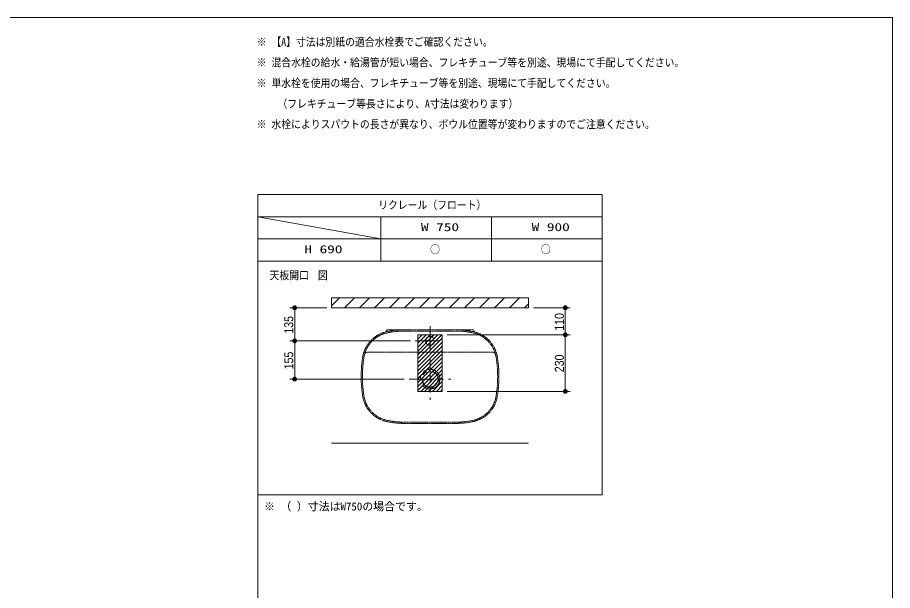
# Model space of a CAD drawing. Units: millimetres, scale not verified. Extents: x -6062 to 6062, y -3045 to 3045.
# Drawn here: x -1344 to 2212, y 440 to 2770 of the extents above; entities that cross this region are included whole.
import ezdxf
from ezdxf.enums import TextEntityAlignment as Align

# ---------------------------------------------------------------- set-up
doc = ezdxf.new("R2010")
doc.units = ezdxf.units.MM
doc.header["$LTSCALE"] = 20
doc.linetypes.add('CHAIN1', pattern=[8, 5, -1, 1, -1])
for name, color, linetype, lineweight in [('0-0_1図面枠', 7, 'Continuous', 9), ('0-2_2寸法-1', 7, 'Continuous', 9), ('0-3_0', 7, 'Continuous', 9), ('0-7_3一般', 7, 'Continuous', 9)]:
    doc.layers.add(name, color=color, linetype=linetype, lineweight=lineweight)
doc.styles.add('ＭＳ ゴシック', font='')
doc.styles.add('ＭＳ Ｐゴシック', font='')
doc.styles.get('ＭＳ ゴシック').set_extended_font_data('MS Gothic')
doc.styles.get('ＭＳ Ｐゴシック').set_extended_font_data('MS PGothic')

# ---------------------------------------------------------------- blocks, each defined once
blk = doc.blocks.new('グループ-2')
at = {"layer": '0-0_1図面枠'}
blk.add_lwpolyline([(-80000, 55400), (80000, 55400), (80000, -55400), (-80000, -55400)], close=True, dxfattribs=at)
blk = doc.blocks.new('図面枠')
at = {"layer": '0-0_1図面枠'}
blk.add_blockref('グループ-2', (0, 0), dxfattribs=at)
blk = doc.blocks.new('グループ-4')
at = {"layer": '0-0_1図面枠'}
for p, q in [((28400, 41000), (28400, -48600)), ((56400, 39200), (28400, 39200)), ((28400, 39200), (38400, 37400)), ((38400, 35600), (38400, 39200)), ((47400, 35600), (47400, 39200)), ((28400, 37400), (56400, 37400))]:
    blk.add_line(p, q, dxfattribs=at)
for points in [[(28400, 41000), (56400, 41000), (56400, 35600), (28400, 35600)], [(28400, 35600), (56400, 35600), (56400, 16600), (28400, 16600)]]:
    blk.add_lwpolyline(points, close=True, dxfattribs=at)
blk = doc.blocks.new('_Dot')
at = {"layer": '0-3_0'}
for p, q in [((-10, 0), (-20, 0)), ((9.78, 2), (-9.78, 2)), ((7.99, 6), (-7.99, 6)), ((9.16, -3.98), (-9.16, -3.98)), ((6, -7.98), (-6, -7.98))]:
    blk.add_line(p, q, dxfattribs=at)
for points in [[(10, 0), (9.92, 1.25), (9.69, 2.49), (9.3, 3.68), (8.76, 4.82), (8.09, 5.88), (7.29, 6.85), (6.37, 7.71), (5.36, 8.44), (4.26, 9.05), (3.09, 9.51), (1.87, 9.82), (0.63, 9.98), (-0.63, 9.98), (-1.87, 9.82), (-3.09, 9.51), (-4.26, 9.05), (-5.36, 8.44), (-6.37, 7.71), (-7.29, 6.85), (-8.09, 5.88), (-8.76, 4.82), (-9.3, 3.68), (-9.69, 2.49), (-9.92, 1.25), (-10, 0), (0, 0)], [(-10, 0), (-9.92, -1.25), (-9.69, -2.49), (-9.3, -3.68), (-8.76, -4.82), (-8.09, -5.88), (-7.29, -6.85), (-6.37, -7.71), (-5.36, -8.44), (-4.26, -9.05), (-3.09, -9.51), (-1.87, -9.82), (-0.63, -9.98), (0.63, -9.98), (1.87, -9.82), (3.09, -9.51), (4.26, -9.05), (5.36, -8.44), (6.37, -7.71), (7.29, -6.85), (8.09, -5.88), (8.76, -4.82), (9.3, -3.68), (9.69, -2.49), (9.92, -1.25), (10, 0), (0, 0)]]:
    blk.add_lwpolyline(points, close=True, dxfattribs=at)
blk = doc.blocks.new('グループ-67')
at = {"layer": '0-7_3一般', "linetype": 'CHAIN1'}
for p, q in [((44600, 30000), (40200, 30000)), ((44600, 29900), (40200, 29900)), ((47443.5, 28200), (37356.5, 28200)), ((40200, 22500), (44600, 22500)), ((40200, 22400), (44600, 22400))]:
    blk.add_line(p, q, dxfattribs=at)
for points in [[(38805, 29835.5), (38900, 30000), (40200, 30000)], [(45995, 29835.5), (45900, 30000), (44600, 30000)]]:
    blk.add_lwpolyline(points, dxfattribs=at)
for centre, radius, start, end in [((40200, 24000), 6000, 90, 103.25116), ((40200, 24000), 5900, 90, 103.25116), ((44600, 24000), 6000, 76.74884, 90), ((44600, 24000), 5900, 76.74884, 90), ((39397.7, 27406.8), 2500, 103.25116, 170.74039), ((39397.7, 27406.8), 2400, 103.25116, 170.74039), ((45402.3, 27406.8), 2400, 9.25961, 76.74884), ((45402.3, 27406.8), 2500, 9.25961, 76.74884), ((46800, 26200), 10000, 170.74039, 189.25961), ((46800, 26200), 9900, 170.74039, 189.25961), ((37356.5, 27900), 300, 90, 166.41711), ((47443.5, 27900), 300, 13.58289, 90), ((38000, 26200), 9900, 350.74039, 9.25961), ((38000, 26200), 10000, 350.74039, 9.25961), ((39397.7, 24993.2), 2500, 189.25961, 256.74884), ((39397.7, 24993.2), 2400, 189.25961, 256.74884), ((45402.3, 24993.2), 2400, 283.25116, 350.74039), ((45402.3, 24993.2), 2500, 283.25116, 350.74039), ((40200, 28400), 6000, 256.74884, 270), ((40200, 28400), 5900, 256.74884, 270), ((44600, 28400), 5900, 270, 283.25116), ((44600, 28400), 6000, 270, 283.25116)]:
    blk.add_arc(centre, radius, start, end, dxfattribs=at)

msp = doc.modelspace()

# ---------------------------------------------------------------- linework, layer by layer
at = {"layer": '0-2_2寸法-1'}
for p, q in [((-87.5, 1590), (-237.5, 1590)), ((-217.5, 1470.01), (-217.5, 1574.99)), ((752.5, 1590), (902.5, 1590)), ((882.5, 1495.01), (882.5, 1574.99)), ((402.5, 1480), (902.5, 1480)), ((402.5, 1480), (902.5, 1480)), ((882.5, 1265.01), (882.5, 1464.99)), ((252.5, 1455), (-237.5, 1455)), ((252.5, 1455), (-237.5, 1455)), ((-217.5, 1439.99), (-217.5, 1315.01)), ((227.5, 1300), (-237.5, 1300)), ((402.5, 1250), (902.5, 1250))]:
    msp.add_line(p, q, dxfattribs=at)
at = {"layer": '0-7_3一般'}
for p, q in [((-67.5, 1598.08), (-35.58, 1630)), ((-14.62, 1590), (25.38, 1630)), ((46.34, 1590), (86.34, 1630)), ((107.3, 1590), (147.3, 1630)), ((168.26, 1590), (208.26, 1630)), ((229.22, 1590), (269.22, 1630)), ((290.18, 1590), (330.18, 1630)), ((351.14, 1590), (391.14, 1630)), ((412.1, 1590), (452.1, 1630)), ((473.06, 1590), (513.06, 1630)), ((534.02, 1590), (574.02, 1630)), ((594.98, 1590), (634.98, 1630)), ((655.94, 1590), (695.94, 1630)), ((716.9, 1590), (732.5, 1605.6)), ((-67.5, 1590), (732.5, 1590)), ((282.5, 1478), (284.5, 1480)), ((282.5, 1462), (300.5, 1480)), ((282.5, 1446), (316.5, 1480)), ((282.5, 1430), (332.5, 1480)), ((282.5, 1414), (348.5, 1480)), ((282.5, 1398), (364.5, 1480)), ((282.5, 1382), (380.5, 1480)), ((282.5, 1366), (382.5, 1466)), ((282.5, 1350), (382.5, 1450)), ((282.5, 1334), (382.5, 1434)), ((282.5, 1318), (382.5, 1418)), ((282.5, 1302), (382.5, 1402)), ((282.5, 1286), (382.5, 1386)), ((282.5, 1270), (382.5, 1370)), ((282.5, 1254), (382.5, 1354)), ((294.5, 1250), (382.5, 1338)), ((310.5, 1250), (382.5, 1322)), ((326.5, 1250), (382.5, 1306)), ((342.5, 1250), (382.5, 1290)), ((358.5, 1250), (382.5, 1274)), ((374.5, 1250), (382.5, 1258)), ((-67.5, 1040), (732.5, 1040))]:
    msp.add_line(p, q, dxfattribs=at)
at = {"layer": '0-7_3一般', "linetype": 'CHAIN1'}
for p, q in [((332.5, 1515), (332.5, 1395)), ((272.5, 1455), (392.5, 1455)), ((332.5, 1385), (332.5, 1215)), ((247.5, 1300), (417.5, 1300))]:
    msp.add_line(p, q, dxfattribs=at)
at = {"layer": '0-7_3一般'}
for points in [[(-67.5, 1630), (732.5, 1630), (732.5, 1590), (-67.5, 1590)], [(282.5, 1480), (382.5, 1480), (382.5, 1250), (282.5, 1250)], [(282.5, 1480), (382.5, 1480), (382.5, 1250), (282.5, 1250)]]:
    msp.add_lwpolyline(points, close=True, dxfattribs=at)
at = {"layer": '0-7_3一般', "linetype": 'CHAIN1'}
for centre, radius in [((332.5, 1455), 18), ((332.5, 1300), 40), ((332.5, 1300), 32.5)]:
    msp.add_circle(centre, radius, dxfattribs=at)

# ---------------------------------------------------------------- block references
at = {"layer": '0-0_1図面枠', "xscale": 0.05, "yscale": 0.05}
for name in ['図面枠', 'グループ-4']:
    msp.add_blockref(name, (-1787.5, 0), dxfattribs=at)
at = {"layer": '0-2_2寸法-1', "xscale": 0.7503418, "yscale": 0.7503418}
for p, rotation in [((-217.5, 1590), 90), ((882.5, 1590), 90), ((882.5, 1480), 270), ((-217.5, 1455), 270), ((-217.5, 1455), 90), ((882.5, 1480), 90), ((-217.5, 1300), 270), ((882.5, 1250), 270)]:
    msp.add_blockref('_Dot', p, dxfattribs=dict(at, rotation=rotation))
at = {"layer": '0-7_3一般', "xscale": 0.05, "yscale": 0.05}
msp.add_blockref('グループ-67', (-1787.5, 0), dxfattribs=at)

# ---------------------------------------------------------------- texts
at = {"layer": '0-0_1図面枠', "style": 'ＭＳ ゴシック'}
for s, width, p in [('※ 【A】寸法は別紙の適合水栓表でご確認ください。', 0.9, (-372.1, 2644.66)), ('※ 混合水栓の給水・給湯管が短い場合、フレキチューブ等を別途、現場にて手配してください。', 0.9, (-372.1, 2560.96)), ('※ 単水栓を使用の場合、フレキチューブ等を別途、現場にて手配してください。', 0.9, (-372.1, 2477.03)), ('\u3000\u3000（フレキチューブ等長さにより、A寸法は変わります）', 0.9, (-367.5, 2393.1)), ('※ 水栓によりスパウトの長さが異なり、ボウル位置等が変わりますのでご注意ください。', 0.9, (-372.1, 2309.78)), ('リクレール（フロート）', 0.9, (121.75, 1981.54)), ('W 750', 1.4, (295.55, 1891.74)), ('W 900', 1.4, (745.55, 1891.74)), ('H 690', 1.4, (-178.49, 1801.74)), ('○', 0.9, (332.91, 1801.25)), ('○', 0.9, (782.91, 1801.25)), ('天板開口', 0.9, (-320, 1695.64)), ('図', 0.9, (-123.27, 1695.64))]:
    msp.add_text(s, height=32.55, dxfattribs=dict(at, width=width)).set_placement(p, align=Align.BOTTOM_LEFT)
msp.add_text('※ （ ）寸法はW750の場合です。', height=32.55, dxfattribs=at).set_placement((-342.1, 756.01), align=Align.BOTTOM_LEFT)
at = {"layer": '0-2_2寸法-1', "style": 'ＭＳ Ｐゴシック', "width": 0.9}
for s, p in [('110', (887.46, 1496.39)), ('135', (-212.54, 1484.28)), ('155', (-212.54, 1339.28)), ('230', (887.46, 1327.72))]:
    msp.add_text(s, height=36.66, rotation=90, dxfattribs=at).set_placement(p, align=Align.BOTTOM_LEFT)

doc.saveas('drawing.dxf')
